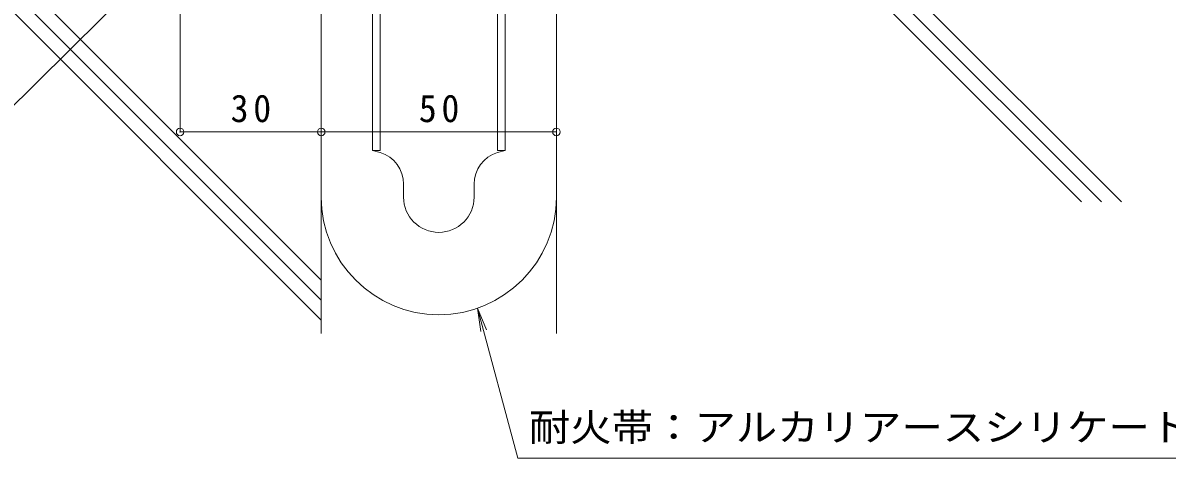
# Model space of a CAD drawing. Units: millimetres, scale not verified. Extents: x -286 to 287, y -271 to 135.
# Drawn here: x -88.4 to 154.8, y -110.9 to -18.4 of the extents above; entities that cross this region are included whole.
import ezdxf
from ezdxf.enums import TextEntityAlignment as Align

# ---------------------------------------------------------------- set-up
doc = ezdxf.new("R2010")
doc.units = ezdxf.units.MM
doc.header["$LTSCALE"] = 2
doc.header["$PDMODE"] = 32
doc.header["$PDSIZE"] = 1.6
for name, color, linetype, lineweight in [('D-2', 4, 'Continuous', 9), ('D-3', 4, 'Continuous', 9), ('D-4', 7, 'Continuous', 9), ('D-5', 7, 'Continuous', 9)]:
    doc.layers.add(name, color=color, linetype=linetype, lineweight=lineweight)
doc.styles.add('ＭＳ ゴシック', font='')
doc.styles.get('ＭＳ ゴシック').set_extended_font_data('MS Gothic')

msp = doc.modelspace()

# ---------------------------------------------------------------- linework, layer by layer
at = {"layer": 'D-2'}
for p, q in [((-12.5, -7.105), (-12.5, -45.505)), ((12.5, -7.105), (12.5, -45.505)), ((-12.47, -45.999), (-14.1, -45.505)), ((12.47, -45.999), (14.1, -45.505)), ((-7.5, -52.698), (-7.5, -55.433)), ((7.5, -52.698), (7.5, -55.433))]:
    msp.add_line(p, q, dxfattribs=at)
for points in [[(-12.5, -45.505), (-14.1, -45.505), (-14.1, -7.105)], [(12.5, -45.505), (14.1, -45.505), (14.1, -7.105)]]:
    msp.add_lwpolyline(points, dxfattribs=at)
for centre, radius, start, end in [((-14.5, -52.698), 7, 0, 73.14159), ((14.5, -52.698), 7, 106.85841, 180), ((0, -55.433), 25, 180, 0), ((0, -55.433), 7.5, 180, 0)]:
    msp.add_arc(centre, radius, start, end, dxfattribs=at)
at = {"layer": 'D-3', "color": 6, "lineweight": 5}
for p, q in [((-25, -84.422), (-25, 32.895)), ((25, -84.422), (25, 32.895)), ((136.624, -56.477), (47.251, 32.895)), ((140.866, -56.477), (51.494, 32.895)), ((145.109, -56.477), (55.737, 32.895)), ((-25, -73.105), (-114.484, 16.38)), ((-25, -77.347), (-114.484, 12.137)), ((-25, -81.59), (-114.484, 7.895))]:
    msp.add_line(p, q, dxfattribs=at)
at = {"layer": 'D-4'}
for p, q in [((8.245, -79.034), (8.898, -83.991)), ((16.779, -110.884), (283.825, -110.884))]:
    msp.add_line(p, q, dxfattribs=at)
for points in [[(-285.946, -58.486), (-113.207, -58.486), (-57.678, -3.552), (-61.652, -6.587)], [(16.779, -110.884), (8.245, -79.034), (10.158, -83.653)]]:
    msp.add_lwpolyline(points, dxfattribs=at)
at = {"layer": 'D-5'}
for p, q in [((-55, -8.525), (-55, -41.603)), ((-55, -41.603), (25, -41.603))]:
    msp.add_line(p, q, dxfattribs=at)
for p in [(-55, -41.603), (-25, -41.603), (25, -41.603)]:
    msp.add_point(p, dxfattribs=at)

# ---------------------------------------------------------------- texts
at = {"layer": 'D-4', "color": 2, "style": 'ＭＳ ゴシック', "width": 1.1}
msp.add_text('耐火帯：アルカリアースシリケートウール\u3000ｔ＝２５（１２．５）', height=5.865, dxfattribs=at).set_placement((19.13, -109.019), align=Align.BOTTOM_LEFT)
at = {"layer": 'D-5', "color": 2, "char_height": 5.865, "attachment_point": 7, "style": 'ＭＳ ゴシック'}
for s, insert in [('\\T1.27;\\W0.95;30', (-44.25, -39.603)), ('\\T1.27;\\W0.95;50', (-4.25, -39.603))]:
    msp.add_mtext(s, dxfattribs=dict(at, insert=insert))

doc.saveas('drawing.dxf')
